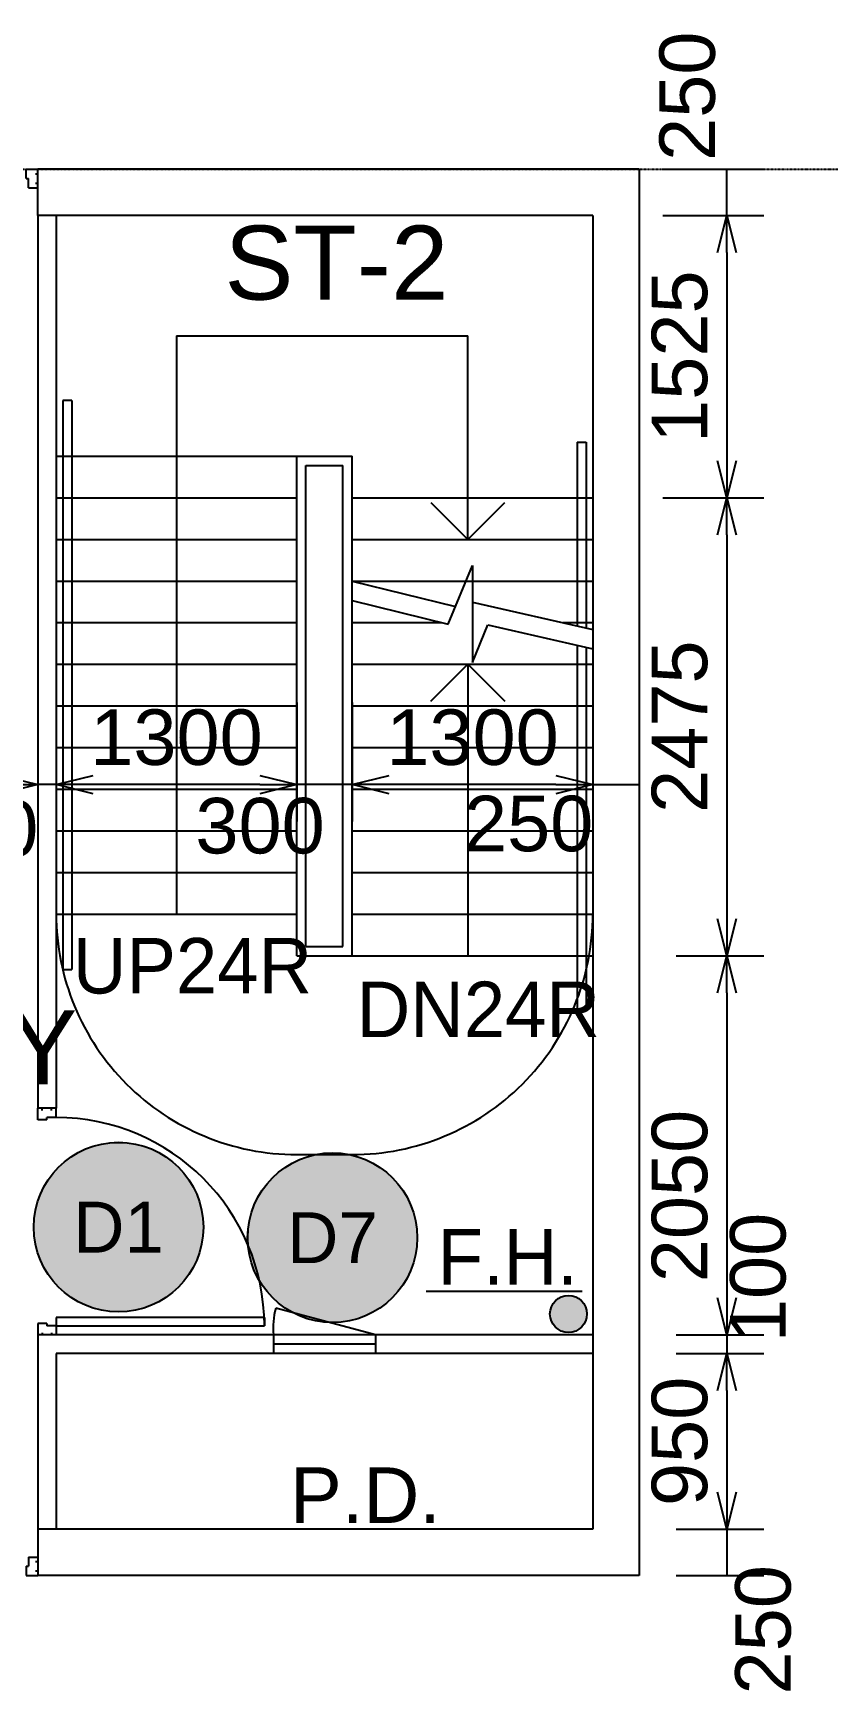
# Model space of a CAD drawing. Header units: millimetres. Extents: x 519 to 50132, y 345 to 55394.
# Drawn here: x 33469 to 37764, y 14029 to 22999 of the extents above; entities that cross this region are included whole.
import ezdxf
from ezdxf.enums import TextEntityAlignment as Align

# ---------------------------------------------------------------- set-up
doc = ezdxf.new("R2010")
doc.units = ezdxf.units.MM
doc.linetypes.add('DASHDOT', pattern=[1, 0.5, -0.25, 0, -0.25])
doc.layers.get('0').update_dxf_attribs({"color": 8})
doc.layers.get('Defpoints').update_dxf_attribs({"color": 8})
for name, color, linetype in [('DLN020__', 8, 'DASHDOT'), ('DLN030', 8, 'Continuous'), ('DLN040__', 8, 'Continuous'), ('DLN041__', 8, 'Continuous'), ('DLN220__', 8, 'Continuous'), ('DLN240__', 8, 'Continuous'), ('DLN280__', 8, 'Continuous'), ('DLN325-1', 8, 'Continuous'), ('DLN325__', 8, 'Continuous'), ('DLN581__', 8, 'Continuous'), ('FITDOOR', 8, 'Continuous'), ('FS-10', 8, 'Continuous'), ('MARK', 8, 'Continuous')]:
    doc.layers.add(name, color=color, linetype=linetype)
doc.styles.add('ROMANS', font='swissl.ttf')
doc.styles.add('SWIS721LT450', font='swissl.ttf')
doc.styles.add('SWIS721LT750', font='swissl.ttf')
doc.dimstyles.new('INTDIM', dxfattribs={"dimscale": 200, "dimtxt": 2.25, "dimasz": 1.5, "dimexe": 1, "dimexo": 0, "dimgap": 1, "dimtad": 1, "dimdec": 0, "dimrnd": 1, "dimzin": 1, "dimdsep": 46, "dimtxsty": 'SWIS721LT450', "dimcen": 1, "dimclrd": 256, "dimclre": 256, "dimclrt": 256, "dimaunit": 1, "dimadec": 3, "dimazin": 0, "dimtfac": 1, "dimtdec": 0, "dimtix": 1, "dimtmove": 2, "dimatfit": 0, "dimfxl": 1, "dimtolj": 1, "dimtzin": 0, "dimarcsym": 0})

# ---------------------------------------------------------------- blocks, each defined once
blk = doc.blocks.new('DIMARR')
for p, q in [((-1, 0.25), (0, 0)), ((-1, 0), (0, 0)), ((0, 0), (-1, -0.25))]:
    blk.add_line(p, q)
blk = doc.blocks.new('*D363')
at = {"layer": 'Defpoints', "color": 0, "transparency": 16777216}
for p in [(36672.6, 22013.1), (36672.6, 20488.1), (37218.3, 20488.1)]:
    blk.add_point(p, dxfattribs=at)
at = {"layer": 'DLN030', "lineweight": -2, "transparency": 16777216}
for p, q in [((36872.6, 22013.1), (37418.3, 22013.1)), ((37218.3, 21813.1), (37218.3, 20688.1)), ((36872.6, 20488.1), (37418.3, 20488.1))]:
    blk.add_line(p, q, dxfattribs=at)
at = {"layer": 'DLN030', "lineweight": -2, "transparency": 16777216, "xscale": 200, "yscale": 200, "zscale": 200}
for p, rotation in [((37218.3, 22013.1), 90), ((37218.3, 20488.1), 270)]:
    blk.add_blockref('DIMARR', p, dxfattribs=dict(at, rotation=rotation))
at = {"layer": 'DLN030', "transparency": 16777216, "insert": (36964.2, 21250.6), "char_height": 300, "attachment_point": 5, "rotation": 90, "style": 'SWIS721LT450'}
blk.add_mtext('\\A1;1525', dxfattribs=at)
blk = doc.blocks.new('*D364')
at = {"layer": 'Defpoints', "color": 0, "transparency": 16777216}
for p in [(36672.6, 22263.1), (37218.3, 22263.1), (36672.6, 22013.1)]:
    blk.add_point(p, dxfattribs=at)
at = {"layer": 'DLN030', "lineweight": -2, "transparency": 16777216}
for p, q in [((36872.6, 22263.1), (37418.3, 22263.1)), ((37218.3, 22013.1), (37218.3, 22263.1)), ((36872.6, 22013.1), (37418.3, 22013.1))]:
    blk.add_line(p, q, dxfattribs=at)
at = {"layer": 'DLN030', "transparency": 16777216, "insert": (37005.7, 22658.1), "char_height": 300, "attachment_point": 5, "rotation": 90, "style": 'SWIS721LT450'}
blk.add_mtext('\\A1;250', dxfattribs=at)
blk = doc.blocks.new('*D370')
at = {"layer": 'Defpoints', "color": 0, "transparency": 16777216}
for p in [(36743.8, 20488.1), (36743.8, 18013.1), (37218.3, 18013.1)]:
    blk.add_point(p, dxfattribs=at)
at = {"layer": 'DLN030', "lineweight": -2, "transparency": 16777216}
for p, q in [((36943.8, 20488.1), (37418.3, 20488.1)), ((37218.3, 20288.1), (37218.3, 18213.1)), ((36943.8, 18013.1), (37418.3, 18013.1))]:
    blk.add_line(p, q, dxfattribs=at)
at = {"layer": 'DLN030', "lineweight": -2, "transparency": 16777216, "xscale": 200, "yscale": 200, "zscale": 200}
for p, rotation in [((37218.3, 20488.1), 90), ((37218.3, 18013.1), 270)]:
    blk.add_blockref('DIMARR', p, dxfattribs=dict(at, rotation=rotation))
at = {"layer": 'DLN030', "transparency": 16777216, "insert": (36964.2, 19250.6), "char_height": 300, "attachment_point": 5, "rotation": 90, "style": 'SWIS721LT450'}
blk.add_mtext('\\A1;2475', dxfattribs=at)
blk = doc.blocks.new('*D371')
at = {"layer": 'Defpoints', "color": 0, "transparency": 16777216}
for p in [(36743.8, 18013.1), (36743.8, 15963.1), (37218.3, 15963.1)]:
    blk.add_point(p, dxfattribs=at)
at = {"layer": 'DLN030', "lineweight": -2, "transparency": 16777216}
for p, q in [((36943.8, 18013.1), (37418.3, 18013.1)), ((37218.3, 17813.1), (37218.3, 16163.1)), ((36943.8, 15963.1), (37418.3, 15963.1))]:
    blk.add_line(p, q, dxfattribs=at)
at = {"layer": 'DLN030', "lineweight": -2, "transparency": 16777216, "xscale": 200, "yscale": 200, "zscale": 200}
for p, rotation in [((37218.3, 18013.1), 90), ((37218.3, 15963.1), 270)]:
    blk.add_blockref('DIMARR', p, dxfattribs=dict(at, rotation=rotation))
at = {"layer": 'DLN030', "transparency": 16777216, "insert": (36964.2, 16714.1), "char_height": 300, "attachment_point": 5, "rotation": 90, "style": 'SWIS721LT450'}
blk.add_mtext('\\A1;2050', dxfattribs=at)
blk = doc.blocks.new('*D372')
at = {"layer": 'Defpoints', "color": 0, "transparency": 16777216}
for p in [(36743.8, 15963.1), (36743.8, 15863.1), (37218.3, 15863.1)]:
    blk.add_point(p, dxfattribs=at)
at = {"layer": 'DLN030', "lineweight": -2, "transparency": 16777216}
for p, q in [((36943.8, 15963.1), (37418.3, 15963.1)), ((37218.3, 15963.1), (37218.3, 15863.1)), ((36943.8, 15863.1), (37418.3, 15863.1))]:
    blk.add_line(p, q, dxfattribs=at)
at = {"layer": 'DLN030', "transparency": 16777216, "insert": (37387.6, 16274), "char_height": 300, "attachment_point": 5, "rotation": 90, "style": 'SWIS721LT450'}
blk.add_mtext('\\A1;100', dxfattribs=at)
blk = doc.blocks.new('*D373')
at = {"layer": 'Defpoints', "color": 0, "transparency": 16777216}
for p in [(36743.8, 15863.1), (36743.8, 14913.1), (37218.3, 14913.1)]:
    blk.add_point(p, dxfattribs=at)
at = {"layer": 'DLN030', "lineweight": -2, "transparency": 16777216}
for p, q in [((36943.8, 15863.1), (37418.3, 15863.1)), ((37218.3, 15663.1), (37218.3, 15113.1)), ((36943.8, 14913.1), (37418.3, 14913.1))]:
    blk.add_line(p, q, dxfattribs=at)
at = {"layer": 'DLN030', "lineweight": -2, "transparency": 16777216, "xscale": 200, "yscale": 200, "zscale": 200}
for p, rotation in [((37218.3, 15863.1), 90), ((37218.3, 14913.1), 270)]:
    blk.add_blockref('DIMARR', p, dxfattribs=dict(at, rotation=rotation))
at = {"layer": 'DLN030', "transparency": 16777216, "insert": (36964.2, 15388.1), "char_height": 300, "attachment_point": 5, "rotation": 90, "style": 'SWIS721LT450'}
blk.add_mtext('\\A1;950', dxfattribs=at)
blk = doc.blocks.new('*D374')
at = {"layer": 'Defpoints', "color": 0, "transparency": 16777216}
for p in [(36743.8, 14913.1), (36743.8, 14663.1), (37218.3, 14663.1)]:
    blk.add_point(p, dxfattribs=at)
at = {"layer": 'DLN030', "lineweight": -2, "transparency": 16777216}
for p, q in [((36943.8, 14913.1), (37418.3, 14913.1)), ((37218.3, 14913.1), (37218.3, 14663.1)), ((36943.8, 14663.1), (37418.3, 14663.1))]:
    blk.add_line(p, q, dxfattribs=at)
at = {"layer": 'DLN030', "transparency": 16777216, "insert": (37415.5, 14369.9), "char_height": 300, "attachment_point": 5, "rotation": 90, "style": 'SWIS721LT450'}
blk.add_mtext('\\A1;250', dxfattribs=at)
blk = doc.blocks.new('*D375')
at = {"layer": 'Defpoints', "color": 0, "transparency": 16777216}
for p in [(31793.8, 19581.6), (33493.8, 19581.6), (33493.8, 18937.8)]:
    blk.add_point(p, dxfattribs=at)
at = {"layer": 'DLN030', "lineweight": -2, "transparency": 16777216}
for p, q in [((31793.8, 19381.6), (31793.8, 18737.8)), ((33493.8, 19381.6), (33493.8, 18737.8)), ((31993.8, 18937.8), (33293.8, 18937.8))]:
    blk.add_line(p, q, dxfattribs=at)
at = {"layer": 'DLN030', "lineweight": -2, "transparency": 16777216, "xscale": 200, "yscale": 200, "zscale": 200, "rotation": 180}
blk.add_blockref('DIMARR', (31793.8, 18937.8), dxfattribs=at)
at = {"layer": 'DLN030', "lineweight": -2, "transparency": 16777216, "xscale": 200, "yscale": 200, "zscale": 200}
blk.add_blockref('DIMARR', (33493.8, 18937.8), dxfattribs=at)
at = {"layer": 'DLN030', "transparency": 16777216, "insert": (32643.8, 19191.9), "char_height": 300, "attachment_point": 5, "style": 'SWIS721LT450'}
blk.add_mtext('\\A1;1700', dxfattribs=at)
blk = doc.blocks.new('*D376')
at = {"layer": 'Defpoints', "color": 0, "transparency": 16777216}
for p in [(33493.8, 19581.6), (33593.8, 19581.6), (33493.8, 18937.8)]:
    blk.add_point(p, dxfattribs=at)
at = {"layer": 'DLN030', "lineweight": -2, "transparency": 16777216}
for p, q in [((33493.8, 19381.6), (33493.8, 18737.8)), ((33593.8, 19381.6), (33593.8, 18737.8)), ((33593.8, 18937.8), (33493.8, 18937.8))]:
    blk.add_line(p, q, dxfattribs=at)
at = {"layer": 'DLN030', "transparency": 16777216, "insert": (33147.7, 18698.7), "char_height": 300, "attachment_point": 5, "style": 'SWIS721LT450'}
blk.add_mtext('\\A1;100', dxfattribs=at)
blk = doc.blocks.new('*D377')
at = {"layer": 'Defpoints', "color": 0, "transparency": 16777216}
for p in [(33593.8, 19581.6), (34893.8, 19581.6), (33593.8, 18937.8)]:
    blk.add_point(p, dxfattribs=at)
at = {"layer": 'DLN030', "lineweight": -2, "transparency": 16777216}
for p, q in [((33593.8, 19381.6), (33593.8, 18737.8)), ((34893.8, 19381.6), (34893.8, 18737.8)), ((34693.8, 18937.8), (33793.8, 18937.8))]:
    blk.add_line(p, q, dxfattribs=at)
at = {"layer": 'DLN030', "lineweight": -2, "transparency": 16777216, "xscale": 200, "yscale": 200, "zscale": 200, "rotation": 180}
blk.add_blockref('DIMARR', (33593.8, 18937.8), dxfattribs=at)
at = {"layer": 'DLN030', "lineweight": -2, "transparency": 16777216, "xscale": 200, "yscale": 200, "zscale": 200}
blk.add_blockref('DIMARR', (34893.8, 18937.8), dxfattribs=at)
at = {"layer": 'DLN030', "transparency": 16777216, "insert": (34243.8, 19191.9), "char_height": 300, "attachment_point": 5, "style": 'SWIS721LT450'}
blk.add_mtext('\\A1;1300', dxfattribs=at)
blk = doc.blocks.new('*D378')
at = {"layer": 'Defpoints', "color": 0, "transparency": 16777216}
for p in [(34893.8, 19581.6), (35193.8, 19581.6), (34893.8, 18937.8)]:
    blk.add_point(p, dxfattribs=at)
at = {"layer": 'DLN030', "lineweight": -2, "transparency": 16777216}
for p, q in [((34893.8, 19381.6), (34893.8, 18737.8)), ((35193.8, 19381.6), (35193.8, 18737.8)), ((35193.8, 18937.8), (34893.8, 18937.8))]:
    blk.add_line(p, q, dxfattribs=at)
at = {"layer": 'DLN030', "transparency": 16777216, "insert": (34695.6, 18713.6), "char_height": 300, "attachment_point": 5, "style": 'SWIS721LT450'}
blk.add_mtext('\\A1;300', dxfattribs=at)
blk = doc.blocks.new('*D379')
at = {"layer": 'Defpoints', "color": 0, "transparency": 16777216}
for p in [(35193.8, 19581.6), (36493.8, 19581.6), (35193.8, 18937.8)]:
    blk.add_point(p, dxfattribs=at)
at = {"layer": 'DLN030', "lineweight": -2, "transparency": 16777216}
for p, q in [((35193.8, 19381.6), (35193.8, 18737.8)), ((36493.8, 19381.6), (36493.8, 18737.8)), ((36293.8, 18937.8), (35393.8, 18937.8))]:
    blk.add_line(p, q, dxfattribs=at)
at = {"layer": 'DLN030', "lineweight": -2, "transparency": 16777216, "xscale": 200, "yscale": 200, "zscale": 200, "rotation": 180}
blk.add_blockref('DIMARR', (35193.8, 18937.8), dxfattribs=at)
at = {"layer": 'DLN030', "lineweight": -2, "transparency": 16777216, "xscale": 200, "yscale": 200, "zscale": 200}
blk.add_blockref('DIMARR', (36493.8, 18937.8), dxfattribs=at)
at = {"layer": 'DLN030', "transparency": 16777216, "insert": (35843.8, 19191.9), "char_height": 300, "attachment_point": 5, "style": 'SWIS721LT450'}
blk.add_mtext('\\A1;1300', dxfattribs=at)
blk = doc.blocks.new('*D380')
at = {"layer": 'Defpoints', "color": 0, "transparency": 16777216}
for p in [(36493.8, 19581.6), (36743.8, 19581.6), (36743.8, 18937.8)]:
    blk.add_point(p, dxfattribs=at)
at = {"layer": 'DLN030', "lineweight": -2, "transparency": 16777216}
for p, q in [((36493.8, 19381.6), (36493.8, 18737.8)), ((36743.8, 19381.6), (36743.8, 18737.8)), ((36493.8, 18937.8), (36743.8, 18937.8))]:
    blk.add_line(p, q, dxfattribs=at)
at = {"layer": 'DLN030', "transparency": 16777216, "insert": (36147.1, 18725.3), "char_height": 300, "attachment_point": 5, "style": 'SWIS721LT450'}
blk.add_mtext('\\A1;250', dxfattribs=at)
blk = doc.blocks.new('DR1CR2')
at = {"layer": 'FITDOOR'}
for p, q in [((-50, 0), (-50, -50)), ((-50, 0), (0, 0)), ((0, 0), (0, -25)), ((-62.5, -50), (-50, -50)), ((-62.5, -50), (-62.5, -100)), ((-12, -25), (0, -25)), ((-12, -75), (0, -75)), ((0, -75), (0, -100)), ((-62.5, -100), (0, -100))]:
    blk.add_line(p, q, dxfattribs=at)
blk = doc.blocks.new('DRNO')
at = {"layer": 'MARK'}
blk.add_circle((0, 0), 1, dxfattribs=at)
at = {"layer": 'MARK', "style": 'ROMANS'}
blk.add_attdef('DRNO', text='', height=0.6, dxfattribs=at).set_placement((0, 0), align=Align.MIDDLE)
blk = doc.blocks.new('DR1AD')
at = {"layer": 'FITDOOR'}
for p, q in [((-45, 1), (0, 1)), ((-45, 1), (-45, 0)), ((0, 0), (0, 1)), ((-45, 0), (0, 0))]:
    blk.add_line(p, q, dxfattribs=at)
blk = doc.blocks.new('DR1AM')
at = {"layer": 'FITDOOR'}
blk.add_arc((0, 0), 1, 90, 180, dxfattribs=at)

msp = doc.modelspace()

# ---------------------------------------------------------------- hatches: boundary and pattern name
at = {"layer": 'FS-10'}
h = msp.add_hatch(color=256, dxfattribs=at)
edge = h.paths.add_edge_path()
edge.add_arc((33930.7, 16546), 458.3, 0, 360)
h = msp.add_hatch(color=256, dxfattribs=at)
edge = h.paths.add_edge_path()
edge.add_arc((35086.9, 16488.9), 458.3, 0, 360)
h = msp.add_hatch(color=256, dxfattribs=at)
edge = h.paths.add_edge_path()
edge.add_arc((36362.4, 16076.6), 100, 0, 360)

# ---------------------------------------------------------------- linework, layer by layer
at = {"layer": 'DLN020__'}
msp.add_line((1814.6, 22263.1), (45493.8, 22263.1), dxfattribs=at)
at = {"layer": 'DLN220__'}
for p, q in [((33493.8, 22013.1), (33493.8, 17188.1)), ((33593.8, 22013.1), (33593.8, 17188.1)), ((33593.8, 17188.1), (33493.8, 17188.1)), ((33493.8, 15963.1), (33493.8, 14913.1)), ((36493.8, 15963.1), (33493.8, 15963.1)), ((33593.8, 15863.1), (33593.8, 14913.1)), ((36493.8, 15863.1), (33593.8, 15863.1))]:
    msp.add_line(p, q, dxfattribs=at)
at = {"layer": 'DLN240__'}
for p, q in [((34243.8, 21363.1), (34243.8, 18238.1)), ((34243.8, 21363.1), (35818.8, 21363.1)), ((35818.8, 20263.1), (35818.8, 21363.1)), ((33628.8, 21013.1), (33628.8, 17938.1)), ((33678.8, 21013.1), (33628.8, 21013.1)), ((33678.8, 21013.1), (33678.8, 17938.1)), ((36408.8, 20788.1), (36458.8, 20788.1)), ((36408.8, 20788.1), (36408.8, 19796)), ((36458.8, 20788.1), (36458.8, 19784.6)), ((33593.8, 20713.1), (34893.8, 20713.1)), ((34893.8, 18013.1), (34893.8, 20713.1)), ((34893.8, 18063.1), (34893.8, 20713.1)), ((34893.8, 20713.1), (35193.8, 20713.1)), ((34943.8, 20663.1), (35143.8, 20663.1)), ((34943.8, 18063.1), (34943.8, 20663.1)), ((35143.8, 18063.1), (35143.8, 20663.1)), ((35193.8, 18013.1), (35193.8, 20713.1)), ((33593.8, 20488.1), (34893.8, 20488.1)), ((35193.8, 20488.1), (36493.8, 20488.1)), ((35618.8, 20463.1), (35818.8, 20263.1)), ((35818.8, 20263.1), (36018.8, 20463.1)), ((33593.8, 20263.1), (34893.8, 20263.1)), ((35193.8, 20263.1), (36493.8, 20263.1)), ((35712.9, 19804.2), (35843.8, 20122.1)), ((35843.8, 20122.1), (35843.8, 19598.5)), ((33593.8, 20038.1), (34893.8, 20038.1)), ((35193.8, 20038.1), (36493.8, 20038.1)), ((35193.8, 20038.1), (35752.2, 19899.8)), ((35193.8, 19933.6), (35712.9, 19804.2)), ((35843.8, 19924.4), (36493.8, 19776.7)), ((33593.8, 19813.1), (34893.8, 19813.1)), ((35193.8, 19813.1), (35677.5, 19813.1)), ((35843.8, 19598.5), (35927.1, 19801)), ((35927.1, 19801), (36493.8, 19672.2)), ((36333.8, 19813.1), (36493.8, 19813.1)), ((36408.8, 19691.5), (36408.8, 17713.1)), ((36458.8, 19680.2), (36458.8, 17713.1)), ((33593.8, 19588.1), (34893.8, 19588.1)), ((35193.8, 19588.1), (36493.8, 19588.1)), ((35618.8, 19388.1), (35818.8, 19588.1)), ((35818.8, 19588.1), (35818.8, 18013.1)), ((35818.8, 19588.1), (36018.8, 19388.1)), ((33593.8, 19363.1), (34893.8, 19363.1)), ((35193.8, 19363.1), (36493.8, 19363.1)), ((33593.8, 19138.1), (34893.8, 19138.1)), ((35193.8, 19138.1), (36493.8, 19138.1)), ((33593.8, 18913.1), (34893.8, 18913.1)), ((35193.8, 18913.1), (36493.8, 18913.1)), ((33593.8, 18688.1), (34893.8, 18688.1)), ((35193.8, 18688.1), (36493.8, 18688.1)), ((33593.8, 18463.1), (34893.8, 18463.1)), ((35193.8, 18463.1), (36493.8, 18463.1)), ((33593.8, 18238.1), (34893.8, 18238.1)), ((35193.8, 18238.1), (36493.8, 18238.1)), ((34943.8, 18063.1), (35143.8, 18063.1)), ((34893.8, 18013.1), (35193.8, 18013.1)), ((35193.8, 18013.1), (36493.8, 18013.1)), ((33628.8, 17938.1), (33678.8, 17938.1)), ((36458.8, 17713.1), (36408.8, 17713.1))]:
    msp.add_line(p, q, dxfattribs=at)
at = {"layer": 'DLN240__', "ltscale": 0.05}
msp.add_line((34893.8, 16938.1), (35193.8, 16938.1), dxfattribs=at)
for centre, start, end in [((34893.8, 18238.1), 180, 270.00116), ((35193.8, 18238.1), 269.99884, 0)]:
    msp.add_arc(centre, 1300, start, end, dxfattribs=at)
at = {"layer": 'DLN280__'}
for p, q in [((33493.8, 22013.1), (33493.8, 22263.1)), ((36743.8, 22263.1), (33493.8, 22263.1)), ((36743.8, 22263.1), (36743.8, 14663.1)), ((36493.8, 22013.1), (33493.8, 22013.1)), ((36493.8, 22013.1), (36493.8, 14913.1)), ((36493.8, 14913.1), (33493.8, 14913.1)), ((33493.8, 14913.1), (33493.8, 14663.1)), ((36743.8, 14663.1), (33493.8, 14663.1))]:
    msp.add_line(p, q, dxfattribs=at)
at = {"layer": 'DLN325__', "ltscale": 0.3}
for p, q in [((35318.8, 15963.1), (34780.2, 16107.4)), ((34768.8, 15963.1), (34768.8, 15863.1)), ((35318.8, 15913.1), (34768.8, 15913.1)), ((35318.8, 15963.1), (35318.8, 15863.1))]:
    msp.add_line(p, q, dxfattribs=at)
msp.add_lwpolyline([(34780.2, 16107.4, 0.097766), (34768.8, 15963.1)], format="xyb", dxfattribs=at)
at = {"layer": 'DLN581__'}
msp.add_circle((36362.4, 16076.6), 100, dxfattribs=at)
at = {"layer": 'FS-10'}
msp.add_line((35593.4, 16199.2), (36436.5, 16199.2), dxfattribs=at)
for centre, radius in [((33930.7, 16546), 458.3), ((35086.9, 16488.9), 458.3), ((36362.4, 16076.6), 100)]:
    msp.add_circle(centre, radius, dxfattribs=at)

# ---------------------------------------------------------------- block references
at = {"layer": 'DLN325-1'}
for p, xscale, yscale, zscale, values in [((33930.7, 16546), 458.3333333333285, 458.3333333333285, 458.3333333333285, {'DRNO': 'D1'}), ((35086.9, 16488.9), 458.3333333333139, 458.3333333333139, 458.3333333333139, {'DRNO': 'D7'})]:
    msp.add_blockref('DRNO', p, dxfattribs=dict(at, xscale=xscale, yscale=yscale, zscale=zscale)).add_auto_attribs(values)
at = {"layer": 'DLN325__', "xscale": -1}
for p, rotation in [((33493.8, 22163.1), 180), ((33593.8, 17188.1), 269.9999999933299)]:
    msp.add_blockref('DR1CR2', p, dxfattribs=dict(at, rotation=rotation))
at = {"layer": 'DLN325__', "xscale": 1125, "yscale": 1125, "zscale": 1125, "rotation": 270}
msp.add_blockref('DR1AM', (33593.8, 16013.1), dxfattribs=at)
at = {"layer": 'DLN325__', "yscale": 1125, "rotation": 270}
msp.add_blockref('DR1AD', (33593.8, 16013.1), dxfattribs=at)
at = {"layer": 'DLN325__', "rotation": 270.0000000066701}
msp.add_blockref('DR1CR2', (33593.8, 15963.1), dxfattribs=at)
at = {"layer": 'DLN325__'}
msp.add_blockref('DR1CR2', (33493.8, 14763.1), dxfattribs=at)

# ---------------------------------------------------------------- texts
at = {"layer": 'DLN040__', "char_height": 300, "width": 2344.012, "attachment_point": 1, "style": 'SWIS721LT750'}
for s, insert in [('{\\fUnivers|b0|i0|c0|p34;UP24R}', (33683.6, 18108.7)), ('{\\fUnivers|b0|i0|c0|p34;DN24R}', (35217.5, 17872.8))]:
    msp.add_mtext(s, dxfattribs=dict(at, insert=insert))
at = {"layer": 'DLN041__', "attachment_point": 7, "style": 'SWIS721LT750'}
for s, insert, char_height, width in [('ST-2', (34503.3, 21553.1), 400, 1747.501), ('P.D.', (34857.6, 14947.4), 300, 1310.626)]:
    msp.add_mtext(s, dxfattribs=dict(at, insert=insert, char_height=char_height, width=width))
at = {"layer": 'DLN041__', "insert": (31844.3, 17311.5), "char_height": 400, "width": 1880.638, "attachment_point": 7, "line_spacing_factor": 0.7, "style": 'SWIS721LT750'}
msp.add_mtext('F.S. LIFT LOBBY', dxfattribs=at)
at = {"layer": 'DLN581__', "insert": (35655.7, 16235), "char_height": 300, "width": 1747.929, "attachment_point": 7, "style": 'SWIS721LT750'}
msp.add_mtext('{\\fUnivers|b0|i0|c0|p34;F.H.}', dxfattribs=at)

# ---------------------------------------------------------------- dimensions: what is measured, and where the dimension line sits
at = {"layer": 'DLN030'}
for base, p1, p2, angle, picture, middle in [((37218.3, 22263.1), (36672.6, 22013.1), (36672.6, 22263.1), 270, '*D364', (37005.7, 22658.1)), ((33493.8, 18937.8), (33593.8, 19581.6), (33493.8, 19581.6), 180, '*D376', (33147.7, 18698.7)), ((34893.8, 18937.8), (35193.8, 19581.6), (34893.8, 19581.6), 180, '*D378', (34695.6, 18713.6)), ((37218.3, 15963.1), (36743.8, 18013.1), (36743.8, 15963.1), 90, '*D371', (36964.2, 16714.1)), ((37218.3, 15863.1), (36743.8, 15963.1), (36743.8, 15863.1), 90, '*D372', (37387.6, 16274)), ((37218.3, 14663.1), (36743.8, 14913.1), (36743.8, 14663.1), 90, '*D374', (37415.5, 14369.9))]:
    dim = msp.add_linear_dim(base=base, p1=p1, p2=p2, angle=angle, dimstyle='INTDIM', override={"dimscale": 1, "dimtxt": 300, "dimasz": 200, "dimexe": 200, "dimexo": 200, "dimgap": 100, "dimrnd": 0, "dimzin": 0, "dimblk": 'DIMARR', "dimcen": 200, "dimclrt": 256}, dxfattribs=at)
    dim.commit()
    dim.dimension.update_dxf_attribs({"geometry": picture, "text_midpoint": middle, "dimtype": 160})
for base, p1, p2, angle, picture, middle in [((37218.3, 20488.1), (36672.6, 22013.1), (36672.6, 20488.1), 90, '*D363', (36964.2, 21250.6)), ((37218.3, 18013.1), (36743.8, 20488.1), (36743.8, 18013.1), 90, '*D370', (36964.2, 19250.6)), ((33593.8, 18937.8), (34893.8, 19581.6), (33593.8, 19581.6), 180, '*D377', (34243.8, 19191.9)), ((35193.8, 18937.8), (36493.8, 19581.6), (35193.8, 19581.6), 180, '*D379', (35843.8, 19191.9)), ((37218.3, 14913.1), (36743.8, 15863.1), (36743.8, 14913.1), 90, '*D373', (36964.2, 15388.1))]:
    dim = msp.add_linear_dim(base=base, p1=p1, p2=p2, angle=angle, dimstyle='INTDIM', override={"dimscale": 1, "dimtxt": 300, "dimasz": 200, "dimexe": 200, "dimexo": 200, "dimgap": 100, "dimrnd": 0, "dimzin": 0, "dimblk": 'DIMARR', "dimcen": 200, "dimclrt": 256}, dxfattribs=at)
    dim.commit()
    dim.dimension.update_dxf_attribs({"geometry": picture, "text_midpoint": middle})
dim = msp.add_linear_dim(base=(33493.8, 18937.8), p1=(31793.8, 19581.6), p2=(33493.8, 19581.6), dimstyle='INTDIM', override={"dimscale": 1, "dimtxt": 300, "dimasz": 200, "dimexe": 200, "dimexo": 200, "dimgap": 100, "dimrnd": 0, "dimzin": 0, "dimblk": 'DIMARR', "dimcen": 200, "dimclrt": 256}, dxfattribs=at)
dim.commit()
dim.dimension.update_dxf_attribs({"geometry": '*D375', "text_midpoint": (32643.8, 19191.9)})
dim = msp.add_linear_dim(base=(36743.8, 18937.8), p1=(36493.8, 19581.6), p2=(36743.8, 19581.6), dimstyle='INTDIM', override={"dimscale": 1, "dimtxt": 300, "dimasz": 200, "dimexe": 200, "dimexo": 200, "dimgap": 100, "dimrnd": 0, "dimzin": 0, "dimblk": 'DIMARR', "dimcen": 200, "dimclrt": 256}, dxfattribs=at)
dim.commit()
dim.dimension.update_dxf_attribs({"geometry": '*D380', "text_midpoint": (36147.1, 18725.3), "dimtype": 160})

doc.saveas('drawing.dxf')
